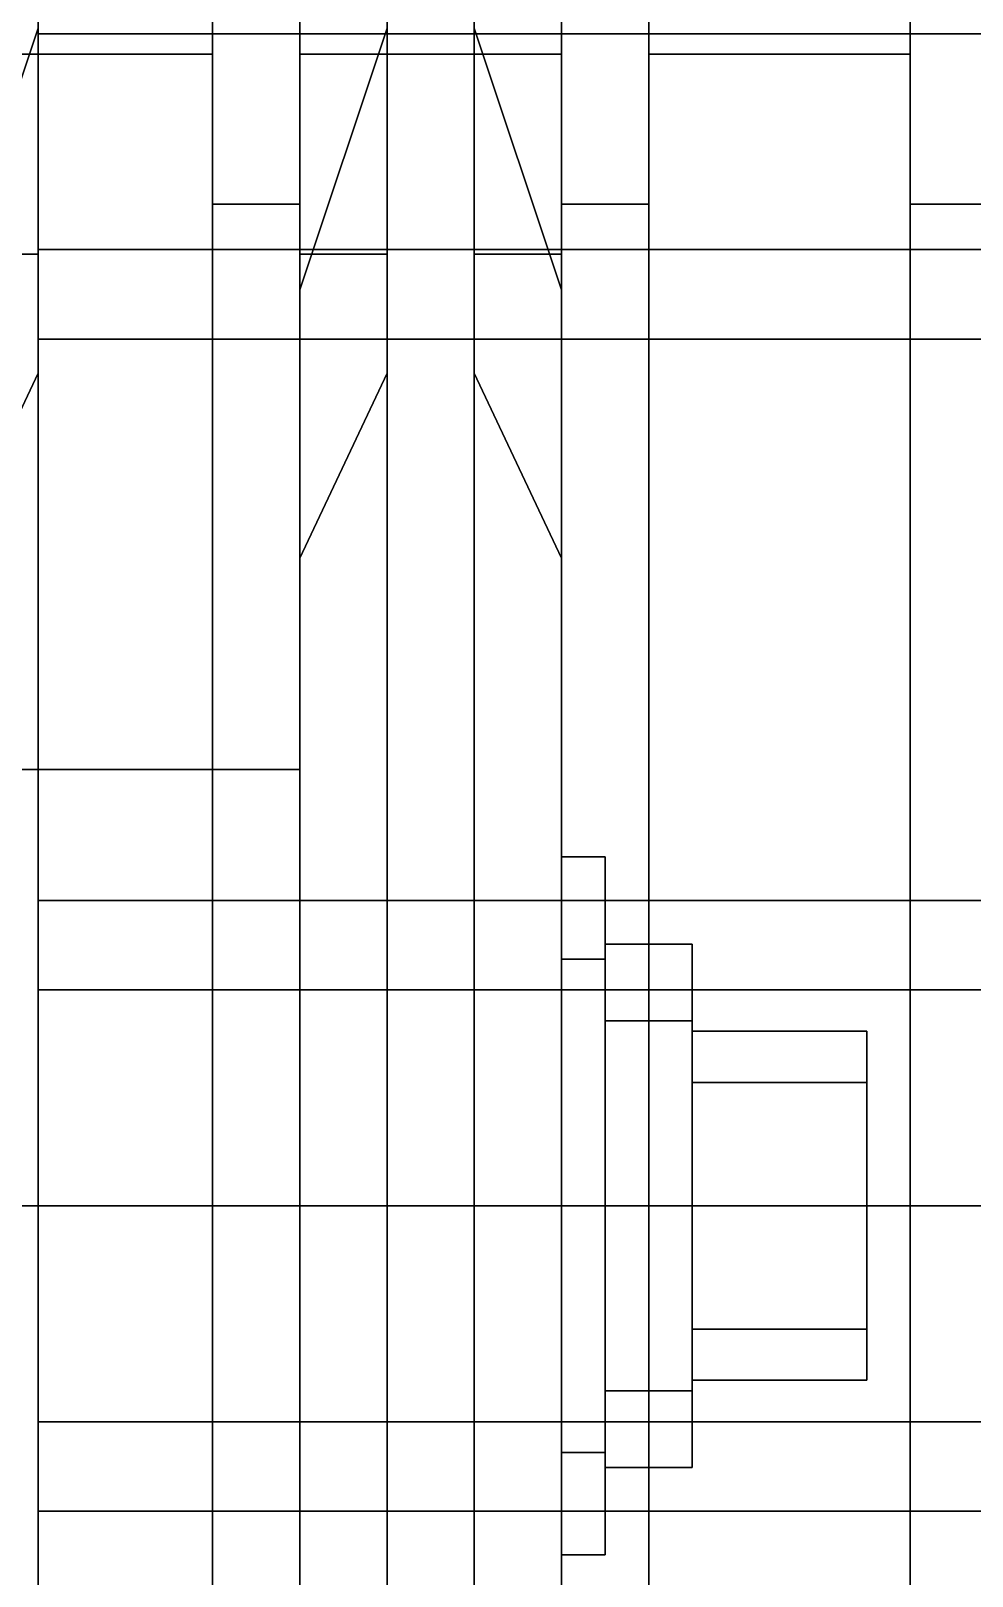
# Model space of a CAD drawing. Header units: millimetres. Extents: x -1.4 to 1.4, y -4.7 to 34.3.
# Drawn here: x 0.9483 to 1.1642, y -0.0849 to 0.2694 of the extents above; entities that cross this region are included whole.
import ezdxf

# ---------------------------------------------------------------- set-up
doc = ezdxf.new("R2010")
doc.units = ezdxf.units.MM
doc.layers.add('limber_wheels', color=4, linetype='Continuous')
doc.layers.add('wheels', color=2, linetype='Continuous')

msp = doc.modelspace()

# ---------------------------------------------------------------- linework, layer by layer
for points in [[(1.01, 0.1, 0.73), (1.01, 0.1, 0.61), (0.43, 0.1, 0.61), (0.43, 0.1, 0.73)], [(1.01, 0.1, 0.61), (1.01, -0.1, 0.61), (0.43, -0.1, 0.61), (0.43, 0.1, 0.61)], [(0.43, 0.1, 0.73), (0.43, -0.1, 0.73), (1.01, -0.1, 0.73), (1.01, 0.1, 0.73)]]:
    msp.add_3dface(points)
at = {"layer": 'limber_wheels'}
for points in [[(0.99, 0.26405, 1.30748), (0.99, 0.4879, 1.1579), (0.93, 0.4879, 1.1579), (0.93, 0.26405, 1.30748)], [(0.99, 0.4879, 0.1821), (0.99, 0.26405, 0.03252), (0.93, 0.26405, 0.03252), (0.93, 0.4879, 0.1821)], [(0.99, 0.4879, 1.1579), (0.99, 0.26405, 1.30748), (0.99, 0.22961, 1.22433), (0.99, 0.42426, 1.09426)], [(0.99, 0.26405, 0.03252), (0.99, 0.4879, 0.1821), (0.99, 0.42426, 0.24574), (0.99, 0.22961, 0.11567)], [(1.01, 0.26405, 1.30748), (1.01, 0.4879, 1.1579), (1.01, 0.42426, 1.09426), (1.01, 0.22961, 1.22433)], [(1.07, 0.26405, 1.30748), (1.07, 0.4879, 1.1579), (1.01, 0.4879, 1.1579), (1.01, 0.26405, 1.30748)], [(1.01, 0.4879, 0.1821), (1.01, 0.26405, 0.03252), (1.01, 0.22961, 0.11567), (1.01, 0.42426, 0.24574)], [(1.07, 0.4879, 0.1821), (1.07, 0.26405, 0.03252), (1.01, 0.26405, 0.03252), (1.01, 0.4879, 0.1821)], [(1.07, 0.4879, 1.1579), (1.07, 0.26405, 1.30748), (1.07, 0.21813, 1.19661), (1.07, 0.40305, 1.07305)], [(1.07, 0.26405, 0.03252), (1.07, 0.4879, 0.1821), (1.07, 0.40305, 0.26695), (1.07, 0.21813, 0.14339)], [(0.95, 0.2687, 0.8687), (0.95, 0.2687, 0.8687), (0.95, 0.3182, 0.8892), (0.95, 0.42498, 0.84603)], [(0.95, 0.42498, 0.49397), (0.95, 0.42498, 0.49397), (0.95, 0.19092, 0.47908), (0.95, 0.27, 0.67)], [(0.95, 0.42498, 0.49397), (0.95, 0.42498, 0.49397), (0.95, 0.3182, 0.4508), (0.95, 0.2687, 0.4713)], [(0.95, 0.42498, 0.49397), (0.95, 0.42498, 0.49397), (0.95, 0.2687, 0.4713), (0.95, 0.19092, 0.47908)], [(0.95, 0.19092, 0.86092), (0.95, 0.19092, 0.86092), (0.95, 0.2687, 0.8687), (0.95, 0.42498, 0.84603)], [(0.95, 0.42498, 0.84603), (0.95, 0.42498, 0.84603), (0.95, 0.27, 0.67), (0.95, 0.19092, 0.86092)], [(1.01, 0.22961, 1.22433), (1.01, 0.42426, 1.09426), (0.99, 0.42426, 1.09426), (0.99, 0.22961, 1.22433)], [(1.01, 0.42426, 0.24574), (1.01, 0.22961, 0.11567), (0.99, 0.22961, 0.11567), (0.99, 0.42426, 0.24574)], [(1.05, 0.42498, 0.84603), (1.05, 0.42498, 0.84603), (1.05, 0.19092, 0.86092), (1.05, 0.27, 0.67)], [(1.05, 0.42498, 0.84603), (1.05, 0.42498, 0.84603), (1.05, 0.2687, 0.8687), (1.05, 0.19092, 0.86092)], [(1.05, 0.2687, 0.4713), (1.05, 0.2687, 0.4713), (1.05, 0.3182, 0.4508), (1.05, 0.42498, 0.49397)], [(1.05, 0.19092, 0.47908), (1.05, 0.19092, 0.47908), (1.05, 0.2687, 0.4713), (1.05, 0.42498, 0.49397)], [(1.05, 0.42498, 0.49397), (1.05, 0.42498, 0.49397), (1.05, 0.27, 0.67), (1.05, 0.19092, 0.47908)], [(1.05, 0.42498, 0.84603), (1.05, 0.42498, 0.84603), (1.05, 0.3182, 0.8892), (1.05, 0.2687, 0.8687)], [(0.93, 0.21813, 1.19661), (0.93, 0.40305, 1.07305), (0.95, 0.40305, 1.07305), (0.95, 0.21813, 1.19661)], [(0.93, 0.40305, 0.26695), (0.93, 0.21813, 0.14339), (0.95, 0.21813, 0.14339), (0.95, 0.40305, 0.26695)], [(0.95, 0.21813, 1.19661), (0.95, 0.40305, 1.07305), (0.95, 0.32527, 0.99527), (0.95, 0.17603, 1.09498)], [(0.95, 0.40305, 0.26695), (0.95, 0.21813, 0.14339), (0.95, 0.17603, 0.24502), (0.95, 0.32527, 0.34473)], [(1.05, 0.40305, 1.07305), (1.05, 0.21813, 1.19661), (1.05, 0.17603, 1.09498), (1.05, 0.32527, 0.99527)], [(1.07, 0.40305, 1.07305), (1.07, 0.21813, 1.19661), (1.05, 0.21813, 1.19661), (1.05, 0.40305, 1.07305)], [(1.05, 0.21813, 0.14339), (1.05, 0.40305, 0.26695), (1.05, 0.32527, 0.34473), (1.05, 0.17603, 0.24502)], [(1.07, 0.21813, 0.14339), (1.07, 0.40305, 0.26695), (1.05, 0.40305, 0.26695), (1.05, 0.21813, 0.14339)], [(0.95, 0.32527, 0.34473), (0.95, 0.17603, 0.24502), (0.95, 0.2687, 0.3313), (0.95, 0.3182, 0.3518)], [(0.95, 0.17603, 1.09498), (0.95, 0.32527, 0.99527), (0.95, 0.3182, 0.9882), (0.95, 0.2687, 1.0087)], [(1.05, 0.32527, 0.99527), (1.05, 0.17603, 1.09498), (1.05, 0.2687, 1.0087), (1.05, 0.3182, 0.9882)], [(1.05, 0.17603, 0.24502), (1.05, 0.32527, 0.34473), (1.05, 0.3182, 0.3518), (1.05, 0.2687, 0.3313)], [(1.05, 0.2687, 0.3313), (1.05, 0.3182, 0.3518), (0.95, 0.3182, 0.3518), (0.95, 0.2687, 0.3313)], [(1.05, 0.3182, 0.4508), (1.05, 0.2687, 0.4713), (0.95, 0.2687, 0.4713), (0.95, 0.3182, 0.4508)], [(1.05, 0.2687, 0.8687), (1.05, 0.3182, 0.8892), (0.95, 0.3182, 0.8892), (0.95, 0.2687, 0.8687)], [(1.05, 0.3182, 0.9882), (1.05, 0.2687, 1.0087), (0.95, 0.2687, 1.0087), (0.95, 0.3182, 0.9882)], [(0.95, 0.27, 0.67), (0.95, 0.19092, 0.47908), (0.93, 0.14849, 0.52151), (0.93, 0.21, 0.67)], [(0.95, 0.19092, 0.86092), (0.95, 0.27, 0.67), (0.93, 0.21, 0.67), (0.93, 0.14849, 0.81849)], [(1.05, 0.27, 0.67), (1.05, 0.19092, 0.86092), (1.07, 0.14849, 0.81849), (1.07, 0.21, 0.67)], [(1.05, 0.19092, 0.47908), (1.05, 0.27, 0.67), (1.07, 0.21, 0.67), (1.07, 0.14849, 0.52151)], [(0.95, 0.2192, 0.8892), (0.95, 0.2192, 0.8892), (0.95, 0.2687, 0.8687), (0.95, 0.19092, 0.86092)], [(0.95, 0.2192, 0.3518), (0.95, 0.2192, 0.3518), (0.95, 0.2687, 0.3313), (0.95, 0.17603, 0.24502)], [(0.95, 0.2687, 0.4713), (0.95, 0.2687, 0.4713), (0.95, 0.2192, 0.4508), (0.95, 0.19092, 0.47908)], [(0.95, 0.17603, 1.09498), (0.95, 0.17603, 1.09498), (0.95, 0.2687, 1.0087), (0.95, 0.2192, 0.9882)], [(1.05, 0.2192, 0.3518), (1.05, 0.2687, 0.3313), (0.95, 0.2687, 0.3313), (0.95, 0.2192, 0.3518)], [(1.05, 0.2687, 0.4713), (1.05, 0.2192, 0.4508), (0.95, 0.2192, 0.4508), (0.95, 0.2687, 0.4713)], [(1.05, 0.2192, 0.8892), (1.05, 0.2687, 0.8687), (0.95, 0.2687, 0.8687), (0.95, 0.2192, 0.8892)], [(1.05, 0.2687, 1.0087), (1.05, 0.2192, 0.9882), (0.95, 0.2192, 0.9882), (0.95, 0.2687, 1.0087)], [(1.05, 0.2192, 0.9882), (1.05, 0.2192, 0.9882), (1.05, 0.2687, 1.0087), (1.05, 0.17603, 1.09498)], [(1.05, 0.17603, 0.24502), (1.05, 0.17603, 0.24502), (1.05, 0.2687, 0.3313), (1.05, 0.2192, 0.3518)], [(1.05, 0.2192, 0.4508), (1.05, 0.2192, 0.4508), (1.05, 0.2687, 0.4713), (1.05, 0.19092, 0.47908)], [(1.05, 0.2687, 0.8687), (1.05, 0.2687, 0.8687), (1.05, 0.2192, 0.8892), (1.05, 0.19092, 0.86092)], [(0.99, 0.26405, 0.03252), (0.99, 0, -0.02), (0.93, 0, -0.02), (0.93, 0.26405, 0.03252)], [(0.99, 0, 1.36), (0.99, 0.26405, 1.30748), (0.93, 0.26405, 1.30748), (0.93, 0, 1.36)], [(0.99, 0, -0.02), (0.99, 0.26405, 0.03252), (0.99, 0.22961, 0.11567), (0.99, 0, 0.07)], [(0.99, 0.26405, 1.30748), (0.99, 0, 1.36), (0.99, 0, 1.27), (0.99, 0.22961, 1.22433)], [(1.01, 0.26405, 0.03252), (1.01, 0, -0.02), (1.01, 0, 0.07), (1.01, 0.22961, 0.11567)], [(1.07, 0.26405, 0.03252), (1.07, 0, -0.02), (1.01, 0, -0.02), (1.01, 0.26405, 0.03252)], [(1.01, 0, 1.36), (1.01, 0.26405, 1.30748), (1.01, 0.22961, 1.22433), (1.01, 0, 1.27)], [(1.07, 0, 1.36), (1.07, 0.26405, 1.30748), (1.01, 0.26405, 1.30748), (1.01, 0, 1.36)], [(1.07, 0, -0.02), (1.07, 0.26405, 0.03252), (1.07, 0.21813, 0.14339), (1.07, 0, 0.1)], [(1.07, 0.26405, 1.30748), (1.07, 0, 1.36), (1.07, 0, 1.24), (1.07, 0.21813, 1.19661)], [(1.01, 0.22961, 0.11567), (1.01, 0, 0.07), (0.99, 0, 0.07), (0.99, 0.22961, 0.11567)], [(1.01, 0, 1.27), (1.01, 0.22961, 1.22433), (0.99, 0.22961, 1.22433), (0.99, 0, 1.27)], [(0.93, 0.21813, 0.14339), (0.93, 0, 0.1), (0.95, 0, 0.1), (0.95, 0.21813, 0.14339)], [(0.93, 0, 1.24), (0.93, 0.21813, 1.19661), (0.95, 0.21813, 1.19661), (0.95, 0, 1.24)], [(0.95, 0.1987, 0.9387), (0.95, 0.1987, 0.9387), (0.95, 0.2192, 0.8892), (0.95, 0.19092, 0.86092)], [(0.95, 0.2192, 0.4508), (0.95, 0.2192, 0.4508), (0.95, 0.1987, 0.4013), (0.95, 0.19092, 0.47908)], [(0.95, 0.1987, 0.4013), (0.95, 0.1987, 0.4013), (0.95, 0.2192, 0.3518), (0.95, 0.17603, 0.24502)], [(0.95, 0.17603, 1.09498), (0.95, 0.17603, 1.09498), (0.95, 0.2192, 0.9882), (0.95, 0.1987, 0.9387)], [(1.05, 0.2192, 0.4508), (1.05, 0.1987, 0.4013), (0.95, 0.1987, 0.4013), (0.95, 0.2192, 0.4508)], [(1.05, 0.1987, 0.4013), (1.05, 0.2192, 0.3518), (0.95, 0.2192, 0.3518), (0.95, 0.1987, 0.4013)], [(1.05, 0.1987, 0.9387), (1.05, 0.2192, 0.8892), (0.95, 0.2192, 0.8892), (0.95, 0.1987, 0.9387)], [(1.05, 0.2192, 0.9882), (1.05, 0.1987, 0.9387), (0.95, 0.1987, 0.9387), (0.95, 0.2192, 0.9882)], [(0.95, 0, 1.24), (0.95, 0.21813, 1.19661), (0.95, 0.17603, 1.09498), (0.95, 0, 1.13)], [(0.95, 0.21813, 0.14339), (0.95, 0, 0.1), (0.95, 0, 0.21), (0.95, 0.17603, 0.24502)], [(1.05, 0.1987, 0.9387), (1.05, 0.1987, 0.9387), (1.05, 0.2192, 0.9882), (1.05, 0.17603, 1.09498)], [(1.05, 0.17603, 0.24502), (1.05, 0.17603, 0.24502), (1.05, 0.2192, 0.3518), (1.05, 0.1987, 0.4013)], [(1.05, 0.1987, 0.4013), (1.05, 0.1987, 0.4013), (1.05, 0.2192, 0.4508), (1.05, 0.19092, 0.47908)], [(1.05, 0.2192, 0.8892), (1.05, 0.2192, 0.8892), (1.05, 0.1987, 0.9387), (1.05, 0.19092, 0.86092)], [(1.05, 0.21813, 1.19661), (1.05, 0, 1.24), (1.05, 0, 1.13), (1.05, 0.17603, 1.09498)], [(1.05, 0, 0.1), (1.05, 0.21813, 0.14339), (1.05, 0.17603, 0.24502), (1.05, 0, 0.21)], [(1.07, 0, 0.1), (1.07, 0.21813, 0.14339), (1.05, 0.21813, 0.14339), (1.05, 0, 0.1)], [(1.07, 0.21813, 1.19661), (1.07, 0, 1.24), (1.05, 0, 1.24), (1.05, 0.21813, 1.19661)], [(1.07, 0.05657, 0.72657), (1.07, 0.08, 0.67), (1.07, 0.21, 0.67), (1.07, 0.14849, 0.81849)], [(1.07, 0.08, 0.67), (1.07, 0.05657, 0.61343), (1.07, 0.14849, 0.52151), (1.07, 0.21, 0.67)], [(0.95, 0.17603, 1.09498), (0.95, 0.17603, 1.09498), (0.95, 0.1987, 0.9387), (0.95, 0.19092, 0.86092)], [(0.95, 0.19092, 0.47908), (0.95, 0.19092, 0.47908), (0.95, 0.1987, 0.4013), (0.95, 0.17603, 0.24502)], [(1.05, 0.17603, 0.24502), (1.05, 0.17603, 0.24502), (1.05, 0.1987, 0.4013), (1.05, 0.19092, 0.47908)], [(1.05, 0.19092, 0.86092), (1.05, 0.19092, 0.86092), (1.05, 0.1987, 0.9387), (1.05, 0.17603, 1.09498)], [(0.95, 0, 0.94), (0.95, 0.19092, 0.86092), (0.93, 0.14849, 0.81849), (0.93, 0, 0.88)], [(0.95, 0.19092, 0.47908), (0.95, 0, 0.4), (0.93, 0, 0.46), (0.93, 0.14849, 0.52151)], [(0.95, 0.17603, 1.09498), (0.95, 0.17603, 1.09498), (0.95, 0.19092, 0.86092), (0.95, 0, 0.94)], [(0.95, 0.17603, 0.24502), (0.95, 0.17603, 0.24502), (0.95, 0, 0.4), (0.95, 0.19092, 0.47908)], [(1.05, 0.17603, 0.24502), (1.05, 0.17603, 0.24502), (1.05, 0.19092, 0.47908), (1.05, 0, 0.4)], [(1.05, 0, 0.4), (1.05, 0.19092, 0.47908), (1.07, 0.14849, 0.52151), (1.07, 0, 0.46)], [(1.05, 0.17603, 1.09498), (1.05, 0.17603, 1.09498), (1.05, 0, 0.94), (1.05, 0.19092, 0.86092)], [(1.05, 0.19092, 0.86092), (1.05, 0, 0.94), (1.07, 0, 0.88), (1.07, 0.14849, 0.81849)], [(0.95, 0.17603, 0.24502), (0.95, 0, 0.21), (0.95, 0, 0.22), (0.95, 0.0495, 0.2405)], [(0.95, 0.17603, 0.24502), (0.95, 0.17603, 0.24502), (0.95, 0.0495, 0.2405), (0.95, 0.07, 0.29)], [(0.95, 0.17603, 0.24502), (0.95, 0.17603, 0.24502), (0.95, 0.07, 0.29), (0.95, 0.0495, 0.3395)], [(0.95, 0.17603, 0.24502), (0.95, 0.17603, 0.24502), (0.95, 0.0495, 0.3395), (0.95, 0, 0.4)], [(0.95, 0, 0.94), (0.95, 0, 0.94), (0.95, 0.0495, 1.0005), (0.95, 0.17603, 1.09498)], [(0.95, 0.0495, 1.0005), (0.95, 0.0495, 1.0005), (0.95, 0.07, 1.05), (0.95, 0.17603, 1.09498)], [(0.95, 0.07, 1.05), (0.95, 0.07, 1.05), (0.95, 0.0495, 1.0995), (0.95, 0.17603, 1.09498)], [(0.95, 0, 1.13), (0.95, 0.17603, 1.09498), (0.95, 0.0495, 1.0995), (0.95, 0, 1.12)], [(1.05, 0, 0.21), (1.05, 0.17603, 0.24502), (1.05, 0.0495, 0.2405), (1.05, 0, 0.22)], [(1.05, 0.17603, 1.09498), (1.05, 0.17603, 1.09498), (1.05, 0.0495, 1.0005), (1.05, 0, 0.94)], [(1.05, 0.17603, 1.09498), (1.05, 0.17603, 1.09498), (1.05, 0.07, 1.05), (1.05, 0.0495, 1.0005)], [(1.05, 0.17603, 1.09498), (1.05, 0.17603, 1.09498), (1.05, 0.0495, 1.0995), (1.05, 0.07, 1.05)], [(1.05, 0.17603, 1.09498), (1.05, 0, 1.13), (1.05, 0, 1.12), (1.05, 0.0495, 1.0995)], [(1.05, 0.07, 0.29), (1.05, 0.07, 0.29), (1.05, 0.0495, 0.2405), (1.05, 0.17603, 0.24502)], [(1.05, 0.0495, 0.3395), (1.05, 0.0495, 0.3395), (1.05, 0.07, 0.29), (1.05, 0.17603, 0.24502)], [(1.05, 0, 0.4), (1.05, 0, 0.4), (1.05, 0.0495, 0.3395), (1.05, 0.17603, 0.24502)], [(1.07, 0, 0.75), (1.07, 0.05657, 0.72657), (1.07, 0.14849, 0.81849), (1.07, 0, 0.88)], [(1.07, 0.05657, 0.61343), (1.07, 0, 0.59), (1.07, 0, 0.46), (1.07, 0.14849, 0.52151)], [(1.08, 0.08, 0.67), (1.08, 0.05657, 0.61343), (1.07, 0.05657, 0.61343), (1.07, 0.08, 0.67)], [(1.08, 0.05657, 0.72657), (1.08, 0.08, 0.67), (1.07, 0.08, 0.67), (1.07, 0.05657, 0.72657)], [(1.08, 0.06, 0.67), (1.08, 0.04243, 0.62757), (1.08, 0.05657, 0.61343), (1.08, 0.08, 0.67)], [(1.08, 0.04243, 0.71243), (1.08, 0.06, 0.67), (1.08, 0.08, 0.67), (1.08, 0.05657, 0.72657)], [(1.05, 0.0495, 1.0005), (1.05, 0.07, 1.05), (0.95, 0.07, 1.05), (0.95, 0.0495, 1.0005)], [(1.05, 0.07, 1.05), (1.05, 0.0495, 1.0995), (0.95, 0.0495, 1.0995), (0.95, 0.07, 1.05)], [(1.05, 0.0495, 0.2405), (1.05, 0.07, 0.29), (0.95, 0.07, 0.29), (0.95, 0.0495, 0.2405)], [(1.05, 0.07, 0.29), (1.05, 0.0495, 0.3395), (0.95, 0.0495, 0.3395), (0.95, 0.07, 0.29)], [(1.1, 0.06, 0.67), (1.1, 0.04243, 0.62757), (1.08, 0.04243, 0.62757), (1.08, 0.06, 0.67)], [(1.1, 0.04243, 0.71243), (1.1, 0.06, 0.67), (1.08, 0.06, 0.67), (1.08, 0.04243, 0.71243)], [(1.1, 0.04, 0.67), (1.1, 0.02828, 0.64172), (1.1, 0.04243, 0.62757), (1.1, 0.06, 0.67)], [(1.1, 0.02828, 0.69828), (1.1, 0.04, 0.67), (1.1, 0.06, 0.67), (1.1, 0.04243, 0.71243)], [(1.08, 0.05657, 0.61343), (1.08, 0, 0.59), (1.07, 0, 0.59), (1.07, 0.05657, 0.61343)], [(1.08, 0, 0.75), (1.08, 0.05657, 0.72657), (1.07, 0.05657, 0.72657), (1.07, 0, 0.75)], [(1.08, 0.04243, 0.62757), (1.08, 0, 0.61), (1.08, 0, 0.59), (1.08, 0.05657, 0.61343)], [(1.08, 0, 0.73), (1.08, 0.04243, 0.71243), (1.08, 0.05657, 0.72657), (1.08, 0, 0.75)], [(1.05, 0, 0.22), (1.05, 0.0495, 0.2405), (0.95, 0.0495, 0.2405), (0.95, 0, 0.22)], [(0.95, 0.0495, 0.3395), (0.95, 0.0495, 0.3395), (0.95, 0, 0.36), (0.95, 0, 0.4)], [(0.95, 0, 0.98), (0.95, 0, 0.98), (0.95, 0.0495, 1.0005), (0.95, 0, 0.94)], [(1.05, 0, 0.98), (1.05, 0.0495, 1.0005), (0.95, 0.0495, 1.0005), (0.95, 0, 0.98)], [(1.05, 0.0495, 1.0995), (1.05, 0, 1.12), (0.95, 0, 1.12), (0.95, 0.0495, 1.0995)], [(1.05, 0.0495, 0.3395), (1.05, 0, 0.36), (0.95, 0, 0.36), (0.95, 0.0495, 0.3395)], [(1.05, 0.0495, 1.0005), (1.05, 0.0495, 1.0005), (1.05, 0, 0.98), (1.05, 0, 0.94)], [(1.05, 0, 0.36), (1.05, 0, 0.36), (1.05, 0.0495, 0.3395), (1.05, 0, 0.4)], [(1.1, 0.04243, 0.62757), (1.1, 0, 0.61), (1.08, 0, 0.61), (1.08, 0.04243, 0.62757)], [(1.1, 0, 0.73), (1.1, 0.04243, 0.71243), (1.08, 0.04243, 0.71243), (1.08, 0, 0.73)], [(1.1, 0.02828, 0.64172), (1.1, 0, 0.63), (1.1, 0, 0.61), (1.1, 0.04243, 0.62757)], [(1.1, 0, 0.71), (1.1, 0.02828, 0.69828), (1.1, 0.04243, 0.71243), (1.1, 0, 0.73)], [(1.14, 0.04, 0.67), (1.14, 0.02828, 0.64172), (1.1, 0.02828, 0.64172), (1.1, 0.04, 0.67)], [(1.14, 0.02828, 0.69828), (1.14, 0.04, 0.67), (1.1, 0.04, 0.67), (1.1, 0.02828, 0.69828)], [(1.14, 0, 0.63), (1.14, 0.02828, 0.64172), (1.14, 0.04, 0.67), (1.14, 0.02828, 0.69828)], [(1.14, 0.02828, 0.64172), (1.14, 0, 0.63), (1.1, 0, 0.63), (1.1, 0.02828, 0.64172)], [(1.14, 0, 0.71), (1.14, 0.02828, 0.69828), (1.1, 0.02828, 0.69828), (1.1, 0, 0.71)], [(1.14, -0.04, 0.67), (1.14, -0.02828, 0.64172), (1.14, 0, 0.63), (1.14, 0.02828, 0.69828)], [(1.14, -0.02828, 0.69828), (1.14, -0.04, 0.67), (1.14, 0.02828, 0.69828), (1.14, 0, 0.71)], [(0.99, 0, -0.02), (0.99, -0.26405, 0.03252), (0.93, -0.26405, 0.03252), (0.93, 0, -0.02)], [(0.93, 0, 0.1), (0.93, -0.21813, 0.14339), (0.95, -0.21813, 0.14339), (0.95, 0, 0.1)], [(0.95, -0.19092, 0.86092), (0.95, 0, 0.94), (0.93, 0, 0.88), (0.93, -0.14849, 0.81849)], [(0.95, 0, 0.4), (0.95, -0.19092, 0.47908), (0.93, -0.14849, 0.52151), (0.93, 0, 0.46)], [(0.93, -0.21813, 1.19661), (0.93, 0, 1.24), (0.95, 0, 1.24), (0.95, -0.21813, 1.19661)], [(0.99, -0.26405, 1.30748), (0.99, 0, 1.36), (0.93, 0, 1.36), (0.93, -0.26405, 1.30748)], [(0.95, -0.21813, 1.19661), (0.95, 0, 1.24), (0.95, 0, 1.13), (0.95, -0.17603, 1.09498)], [(0.95, 0, 0.21), (0.95, -0.17603, 0.24502), (0.95, -0.0495, 0.2405), (0.95, 0, 0.22)], [(0.95, 0, 0.1), (0.95, -0.21813, 0.14339), (0.95, -0.17603, 0.24502), (0.95, 0, 0.21)], [(1.05, -0.0495, 0.2405), (1.05, 0, 0.22), (0.95, 0, 0.22), (0.95, -0.0495, 0.2405)], [(0.95, -0.17603, 1.09498), (0.95, -0.17603, 1.09498), (0.95, 0, 0.94), (0.95, -0.19092, 0.86092)], [(0.95, 0, 0.36), (0.95, 0, 0.36), (0.95, -0.0495, 0.3395), (0.95, 0, 0.4)], [(0.95, 0, 0.4), (0.95, 0, 0.4), (0.95, -0.0495, 0.3395), (0.95, -0.17603, 0.24502)], [(0.95, -0.17603, 0.24502), (0.95, -0.17603, 0.24502), (0.95, -0.19092, 0.47908), (0.95, 0, 0.4)], [(0.95, -0.17603, 1.09498), (0.95, -0.17603, 1.09498), (0.95, -0.0495, 1.0005), (0.95, 0, 0.94)], [(0.95, -0.0495, 1.0005), (0.95, -0.0495, 1.0005), (0.95, 0, 0.98), (0.95, 0, 0.94)], [(0.95, -0.17603, 1.09498), (0.95, 0, 1.13), (0.95, 0, 1.12), (0.95, -0.0495, 1.0995)], [(1.05, -0.0495, 1.0005), (1.05, 0, 0.98), (0.95, 0, 0.98), (0.95, -0.0495, 1.0005)], [(1.05, 0, 1.12), (1.05, -0.0495, 1.0995), (0.95, -0.0495, 1.0995), (0.95, 0, 1.12)], [(1.05, 0, 0.36), (1.05, -0.0495, 0.3395), (0.95, -0.0495, 0.3395), (0.95, 0, 0.36)], [(1.01, 0, 0.07), (1.01, -0.22961, 0.11567), (0.99, -0.22961, 0.11567), (0.99, 0, 0.07)], [(0.99, -0.26405, 0.03252), (0.99, 0, -0.02), (0.99, 0, 0.07), (0.99, -0.22961, 0.11567)], [(1.01, -0.22961, 1.22433), (1.01, 0, 1.27), (0.99, 0, 1.27), (0.99, -0.22961, 1.22433)], [(0.99, 0, 1.36), (0.99, -0.26405, 1.30748), (0.99, -0.22961, 1.22433), (0.99, 0, 1.27)], [(1.01, 0, -0.02), (1.01, -0.26405, 0.03252), (1.01, -0.22961, 0.11567), (1.01, 0, 0.07)], [(1.07, 0, -0.02), (1.07, -0.26405, 0.03252), (1.01, -0.26405, 0.03252), (1.01, 0, -0.02)], [(1.01, -0.26405, 1.30748), (1.01, 0, 1.36), (1.01, 0, 1.27), (1.01, -0.22961, 1.22433)], [(1.07, -0.26405, 1.30748), (1.07, 0, 1.36), (1.01, 0, 1.36), (1.01, -0.26405, 1.30748)], [(1.05, 0, 1.24), (1.05, -0.21813, 1.19661), (1.05, -0.17603, 1.09498), (1.05, 0, 1.13)], [(1.05, -0.17603, 0.24502), (1.05, 0, 0.21), (1.05, 0, 0.22), (1.05, -0.0495, 0.2405)], [(1.05, -0.21813, 0.14339), (1.05, 0, 0.1), (1.05, 0, 0.21), (1.05, -0.17603, 0.24502)], [(1.07, -0.21813, 0.14339), (1.07, 0, 0.1), (1.05, 0, 0.1), (1.05, -0.21813, 0.14339)], [(1.05, 0, 0.94), (1.05, 0, 0.94), (1.05, -0.0495, 1.0005), (1.05, -0.17603, 1.09498)], [(1.05, 0, 0.98), (1.05, 0, 0.98), (1.05, -0.0495, 1.0005), (1.05, 0, 0.94)], [(1.05, 0, 1.13), (1.05, -0.17603, 1.09498), (1.05, -0.0495, 1.0995), (1.05, 0, 1.12)], [(1.05, -0.0495, 0.3395), (1.05, -0.0495, 0.3395), (1.05, 0, 0.36), (1.05, 0, 0.4)], [(1.05, -0.17603, 0.24502), (1.05, -0.17603, 0.24502), (1.05, -0.0495, 0.3395), (1.05, 0, 0.4)], [(1.05, -0.17603, 0.24502), (1.05, -0.17603, 0.24502), (1.05, 0, 0.4), (1.05, -0.19092, 0.47908)], [(1.05, -0.19092, 0.47908), (1.05, 0, 0.4), (1.07, 0, 0.46), (1.07, -0.14849, 0.52151)], [(1.05, -0.17603, 1.09498), (1.05, -0.17603, 1.09498), (1.05, -0.19092, 0.86092), (1.05, 0, 0.94)], [(1.05, 0, 0.94), (1.05, -0.19092, 0.86092), (1.07, -0.14849, 0.81849), (1.07, 0, 0.88)], [(1.07, 0, 1.24), (1.07, -0.21813, 1.19661), (1.05, -0.21813, 1.19661), (1.05, 0, 1.24)], [(1.07, -0.26405, 0.03252), (1.07, 0, -0.02), (1.07, 0, 0.1), (1.07, -0.21813, 0.14339)], [(1.07, -0.05657, 0.72657), (1.07, 0, 0.75), (1.07, 0, 0.88), (1.07, -0.14849, 0.81849)], [(1.08, 0, 0.59), (1.08, -0.05657, 0.61343), (1.07, -0.05657, 0.61343), (1.07, 0, 0.59)], [(1.08, -0.05657, 0.72657), (1.08, 0, 0.75), (1.07, 0, 0.75), (1.07, -0.05657, 0.72657)], [(1.07, 0, 0.59), (1.07, -0.05657, 0.61343), (1.07, -0.14849, 0.52151), (1.07, 0, 0.46)], [(1.07, 0, 1.36), (1.07, -0.26405, 1.30748), (1.07, -0.21813, 1.19661), (1.07, 0, 1.24)], [(1.08, -0.04243, 0.71243), (1.08, 0, 0.73), (1.08, 0, 0.75), (1.08, -0.05657, 0.72657)], [(1.08, 0, 0.61), (1.08, -0.04243, 0.62757), (1.08, -0.05657, 0.61343), (1.08, 0, 0.59)], [(1.1, 0, 0.61), (1.1, -0.04243, 0.62757), (1.08, -0.04243, 0.62757), (1.08, 0, 0.61)], [(1.1, -0.04243, 0.71243), (1.1, 0, 0.73), (1.08, 0, 0.73), (1.08, -0.04243, 0.71243)], [(1.1, -0.02828, 0.69828), (1.1, 0, 0.71), (1.1, 0, 0.73), (1.1, -0.04243, 0.71243)], [(1.1, 0, 0.63), (1.1, -0.02828, 0.64172), (1.1, -0.04243, 0.62757), (1.1, 0, 0.61)], [(1.14, 0, 0.63), (1.14, -0.02828, 0.64172), (1.1, -0.02828, 0.64172), (1.1, 0, 0.63)], [(1.14, -0.02828, 0.69828), (1.14, 0, 0.71), (1.1, 0, 0.71), (1.1, -0.02828, 0.69828)], [(1.1, -0.04, 0.67), (1.1, -0.02828, 0.69828), (1.1, -0.04243, 0.71243), (1.1, -0.06, 0.67)], [(1.1, -0.02828, 0.64172), (1.1, -0.04, 0.67), (1.1, -0.06, 0.67), (1.1, -0.04243, 0.62757)], [(1.14, -0.02828, 0.64172), (1.14, -0.04, 0.67), (1.1, -0.04, 0.67), (1.1, -0.02828, 0.64172)], [(1.14, -0.04, 0.67), (1.14, -0.02828, 0.69828), (1.1, -0.02828, 0.69828), (1.1, -0.04, 0.67)], [(1.08, -0.06, 0.67), (1.08, -0.04243, 0.71243), (1.08, -0.05657, 0.72657), (1.08, -0.08, 0.67)], [(1.08, -0.04243, 0.62757), (1.08, -0.06, 0.67), (1.08, -0.08, 0.67), (1.08, -0.05657, 0.61343)], [(1.1, -0.04243, 0.62757), (1.1, -0.06, 0.67), (1.08, -0.06, 0.67), (1.08, -0.04243, 0.62757)], [(1.1, -0.06, 0.67), (1.1, -0.04243, 0.71243), (1.08, -0.04243, 0.71243), (1.08, -0.06, 0.67)], [(0.95, -0.07, 0.29), (0.95, -0.07, 0.29), (0.95, -0.0495, 0.2405), (0.95, -0.17603, 0.24502)], [(0.95, -0.0495, 0.3395), (0.95, -0.0495, 0.3395), (0.95, -0.07, 0.29), (0.95, -0.17603, 0.24502)], [(0.95, -0.17603, 1.09498), (0.95, -0.17603, 1.09498), (0.95, -0.07, 1.05), (0.95, -0.0495, 1.0005)], [(0.95, -0.17603, 1.09498), (0.95, -0.17603, 1.09498), (0.95, -0.0495, 1.0995), (0.95, -0.07, 1.05)], [(1.05, -0.07, 1.05), (1.05, -0.0495, 1.0005), (0.95, -0.0495, 1.0005), (0.95, -0.07, 1.05)], [(1.05, -0.0495, 1.0995), (1.05, -0.07, 1.05), (0.95, -0.07, 1.05), (0.95, -0.0495, 1.0995)], [(1.05, -0.07, 0.29), (1.05, -0.0495, 0.2405), (0.95, -0.0495, 0.2405), (0.95, -0.07, 0.29)], [(1.05, -0.0495, 0.3395), (1.05, -0.07, 0.29), (0.95, -0.07, 0.29), (0.95, -0.0495, 0.3395)], [(1.05, -0.0495, 1.0005), (1.05, -0.0495, 1.0005), (1.05, -0.07, 1.05), (1.05, -0.17603, 1.09498)], [(1.05, -0.07, 1.05), (1.05, -0.07, 1.05), (1.05, -0.0495, 1.0995), (1.05, -0.17603, 1.09498)], [(1.05, -0.17603, 0.24502), (1.05, -0.17603, 0.24502), (1.05, -0.0495, 0.2405), (1.05, -0.07, 0.29)], [(1.05, -0.17603, 0.24502), (1.05, -0.17603, 0.24502), (1.05, -0.07, 0.29), (1.05, -0.0495, 0.3395)], [(1.07, -0.08, 0.67), (1.07, -0.05657, 0.72657), (1.07, -0.14849, 0.81849), (1.07, -0.21, 0.67)], [(1.08, -0.05657, 0.61343), (1.08, -0.08, 0.67), (1.07, -0.08, 0.67), (1.07, -0.05657, 0.61343)], [(1.08, -0.08, 0.67), (1.08, -0.05657, 0.72657), (1.07, -0.05657, 0.72657), (1.07, -0.08, 0.67)], [(1.07, -0.05657, 0.61343), (1.07, -0.08, 0.67), (1.07, -0.21, 0.67), (1.07, -0.14849, 0.52151)]]:
    msp.add_3dface(points, dxfattribs=at)
at = {"layer": 'wheels'}
for points in [[(1.07, 0.4879, 0.1821), (1.07, 0.26405, 0.03252), (1.01, 0.26405, 0.03252), (1.01, 0.4879, 0.1821)], [(1.01, 0.4879, 0.1821), (1.01, 0.26405, 0.03252), (1.01, 0.21813, 0.14339), (1.01, 0.40305, 0.26695)], [(1.01, 0.26405, 1.30748), (1.01, 0.4879, 1.1579), (1.01, 0.40305, 1.07305), (1.01, 0.21813, 1.19661)], [(1.07, 0.26405, 1.30748), (1.07, 0.4879, 1.1579), (1.01, 0.4879, 1.1579), (1.01, 0.26405, 1.30748)], [(1.07, 0.26405, 0.03252), (1.07, 0.4879, 0.1821), (1.07, 0.42426, 0.24574), (1.07, 0.22961, 0.11567)], [(1.07, 0.4879, 1.1579), (1.07, 0.26405, 1.30748), (1.07, 0.22961, 1.22433), (1.07, 0.42426, 1.09426)], [(1.15, 0.4879, 0.1821), (1.15, 0.26405, 0.03252), (1.09, 0.26405, 0.03252), (1.09, 0.4879, 0.1821)], [(1.09, 0.4879, 0.1821), (1.09, 0.26405, 0.03252), (1.09, 0.22961, 0.11567), (1.09, 0.42426, 0.24574)], [(1.15, 0.26405, 1.30748), (1.15, 0.4879, 1.1579), (1.09, 0.4879, 1.1579), (1.09, 0.26405, 1.30748)], [(1.09, 0.26405, 1.30748), (1.09, 0.4879, 1.1579), (1.09, 0.42426, 1.09426), (1.09, 0.22961, 1.22433)], [(1.15, 0.26405, 0.03252), (1.15, 0.4879, 0.1821), (1.15, 0.42426, 0.24574), (1.15, 0.22961, 0.11567)], [(1.15, 0.4879, 1.1579), (1.15, 0.26405, 1.30748), (1.15, 0.22961, 1.22433), (1.15, 0.42426, 1.09426)], [(1.03, 0.42498, 0.84603), (1.03, 0.42498, 0.84603), (1.03, 0.27, 0.67), (1.03, 0.19092, 0.86092)], [(1.03, 0.42498, 0.49397), (1.03, 0.42498, 0.49397), (1.03, 0.2687, 0.4713), (1.03, 0.19092, 0.47908)], [(1.03, 0.42498, 0.49397), (1.03, 0.42498, 0.49397), (1.03, 0.3182, 0.4508), (1.03, 0.2687, 0.4713)], [(1.03, 0.42498, 0.49397), (1.03, 0.42498, 0.49397), (1.03, 0.19092, 0.47908), (1.03, 0.27, 0.67)], [(1.03, 0.19092, 0.86092), (1.03, 0.19092, 0.86092), (1.03, 0.2687, 0.8687), (1.03, 0.42498, 0.84603)], [(1.03, 0.2687, 0.8687), (1.03, 0.2687, 0.8687), (1.03, 0.3182, 0.8892), (1.03, 0.42498, 0.84603)], [(1.09, 0.42426, 0.24574), (1.09, 0.22961, 0.11567), (1.07, 0.22961, 0.11567), (1.07, 0.42426, 0.24574)], [(1.09, 0.22961, 1.22433), (1.09, 0.42426, 1.09426), (1.07, 0.42426, 1.09426), (1.07, 0.22961, 1.22433)], [(1.17, 0.42426, 0.24574), (1.17, 0.22961, 0.11567), (1.15, 0.22961, 0.11567), (1.15, 0.42426, 0.24574)], [(1.17, 0.22961, 1.22433), (1.17, 0.42426, 1.09426), (1.15, 0.42426, 1.09426), (1.15, 0.22961, 1.22433)], [(1.01, 0.40305, 0.26695), (1.01, 0.21813, 0.14339), (1.03, 0.21813, 0.14339), (1.03, 0.40305, 0.26695)], [(1.01, 0.21813, 1.19661), (1.01, 0.40305, 1.07305), (1.03, 0.40305, 1.07305), (1.03, 0.21813, 1.19661)], [(1.03, 0.40305, 0.26695), (1.03, 0.21813, 0.14339), (1.03, 0.17603, 0.24502), (1.03, 0.32527, 0.34473)], [(1.03, 0.21813, 1.19661), (1.03, 0.40305, 1.07305), (1.03, 0.32527, 0.99527), (1.03, 0.17603, 1.09498)], [(1.03, 0.32527, 0.34473), (1.03, 0.17603, 0.24502), (1.03, 0.2687, 0.3313), (1.03, 0.3182, 0.3518)], [(1.03, 0.17603, 1.09498), (1.03, 0.32527, 0.99527), (1.03, 0.3182, 0.9882), (1.03, 0.2687, 1.0087)], [(1.29, 0.3182, 0.4508), (1.29, 0.2687, 0.4713), (1.03, 0.2687, 0.4713), (1.03, 0.3182, 0.4508)], [(1.29, 0.2687, 0.3313), (1.29, 0.3182, 0.3518), (1.03, 0.3182, 0.3518), (1.03, 0.2687, 0.3313)], [(1.29, 0.3182, 0.9882), (1.29, 0.2687, 1.0087), (1.03, 0.2687, 1.0087), (1.03, 0.3182, 0.9882)], [(1.29, 0.2687, 0.8687), (1.29, 0.3182, 0.8892), (1.03, 0.3182, 0.8892), (1.03, 0.2687, 0.8687)], [(1.03, 0.19092, 0.86092), (1.03, 0.27, 0.67), (1.01, 0.21, 0.67), (1.01, 0.14849, 0.81849)], [(1.03, 0.27, 0.67), (1.03, 0.19092, 0.47908), (1.01, 0.14849, 0.52151), (1.01, 0.21, 0.67)], [(1.29, 0.2687, 0.4713), (1.29, 0.2192, 0.4508), (1.03, 0.2192, 0.4508), (1.03, 0.2687, 0.4713)], [(1.29, 0.2192, 0.3518), (1.29, 0.2687, 0.3313), (1.03, 0.2687, 0.3313), (1.03, 0.2192, 0.3518)], [(1.03, 0.2687, 0.4713), (1.03, 0.2687, 0.4713), (1.03, 0.2192, 0.4508), (1.03, 0.19092, 0.47908)], [(1.03, 0.2192, 0.3518), (1.03, 0.2192, 0.3518), (1.03, 0.2687, 0.3313), (1.03, 0.17603, 0.24502)], [(1.29, 0.2687, 1.0087), (1.29, 0.2192, 0.9882), (1.03, 0.2192, 0.9882), (1.03, 0.2687, 1.0087)], [(1.29, 0.2192, 0.8892), (1.29, 0.2687, 0.8687), (1.03, 0.2687, 0.8687), (1.03, 0.2192, 0.8892)], [(1.03, 0.17603, 1.09498), (1.03, 0.17603, 1.09498), (1.03, 0.2687, 1.0087), (1.03, 0.2192, 0.9882)], [(1.03, 0.2192, 0.8892), (1.03, 0.2192, 0.8892), (1.03, 0.2687, 0.8687), (1.03, 0.19092, 0.86092)], [(1.01, 0.26405, 0.03252), (1.01, 0, -0.02), (1.01, 0, 0.1), (1.01, 0.21813, 0.14339)], [(1.07, 0.26405, 0.03252), (1.07, 0, -0.02), (1.01, 0, -0.02), (1.01, 0.26405, 0.03252)], [(1.07, 0, 1.36), (1.07, 0.26405, 1.30748), (1.01, 0.26405, 1.30748), (1.01, 0, 1.36)], [(1.01, 0, 1.36), (1.01, 0.26405, 1.30748), (1.01, 0.21813, 1.19661), (1.01, 0, 1.24)], [(1.07, 0, -0.02), (1.07, 0.26405, 0.03252), (1.07, 0.22961, 0.11567), (1.07, 0, 0.07)], [(1.07, 0.26405, 1.30748), (1.07, 0, 1.36), (1.07, 0, 1.27), (1.07, 0.22961, 1.22433)], [(1.15, 0.26405, 0.03252), (1.15, 0, -0.02), (1.09, 0, -0.02), (1.09, 0.26405, 0.03252)], [(1.09, 0.26405, 0.03252), (1.09, 0, -0.02), (1.09, 0, 0.07), (1.09, 0.22961, 0.11567)], [(1.15, 0, 1.36), (1.15, 0.26405, 1.30748), (1.09, 0.26405, 1.30748), (1.09, 0, 1.36)], [(1.09, 0, 1.36), (1.09, 0.26405, 1.30748), (1.09, 0.22961, 1.22433), (1.09, 0, 1.27)], [(1.15, 0, -0.02), (1.15, 0.26405, 0.03252), (1.15, 0.22961, 0.11567), (1.15, 0, 0.07)], [(1.15, 0.26405, 1.30748), (1.15, 0, 1.36), (1.15, 0, 1.27), (1.15, 0.22961, 1.22433)], [(1.09, 0.22961, 0.11567), (1.09, 0, 0.07), (1.07, 0, 0.07), (1.07, 0.22961, 0.11567)], [(1.09, 0, 1.27), (1.09, 0.22961, 1.22433), (1.07, 0.22961, 1.22433), (1.07, 0, 1.27)], [(1.17, 0.22961, 0.11567), (1.17, 0, 0.07), (1.15, 0, 0.07), (1.15, 0.22961, 0.11567)], [(1.17, 0, 1.27), (1.17, 0.22961, 1.22433), (1.15, 0.22961, 1.22433), (1.15, 0, 1.27)], [(1.01, 0.21813, 0.14339), (1.01, 0, 0.1), (1.03, 0, 0.1), (1.03, 0.21813, 0.14339)], [(1.01, 0, 1.24), (1.01, 0.21813, 1.19661), (1.03, 0.21813, 1.19661), (1.03, 0, 1.24)], [(1.29, 0.2192, 0.4508), (1.29, 0.1987, 0.4013), (1.03, 0.1987, 0.4013), (1.03, 0.2192, 0.4508)], [(1.29, 0.1987, 0.4013), (1.29, 0.2192, 0.3518), (1.03, 0.2192, 0.3518), (1.03, 0.1987, 0.4013)], [(1.03, 0.1987, 0.4013), (1.03, 0.1987, 0.4013), (1.03, 0.2192, 0.3518), (1.03, 0.17603, 0.24502)], [(1.03, 0.2192, 0.4508), (1.03, 0.2192, 0.4508), (1.03, 0.1987, 0.4013), (1.03, 0.19092, 0.47908)], [(1.29, 0.2192, 0.9882), (1.29, 0.1987, 0.9387), (1.03, 0.1987, 0.9387), (1.03, 0.2192, 0.9882)], [(1.29, 0.1987, 0.9387), (1.29, 0.2192, 0.8892), (1.03, 0.2192, 0.8892), (1.03, 0.1987, 0.9387)], [(1.03, 0.17603, 1.09498), (1.03, 0.17603, 1.09498), (1.03, 0.2192, 0.9882), (1.03, 0.1987, 0.9387)], [(1.03, 0.1987, 0.9387), (1.03, 0.1987, 0.9387), (1.03, 0.2192, 0.8892), (1.03, 0.19092, 0.86092)], [(1.03, 0.21813, 0.14339), (1.03, 0, 0.1), (1.03, 0, 0.21), (1.03, 0.17603, 0.24502)], [(1.03, 0, 1.24), (1.03, 0.21813, 1.19661), (1.03, 0.17603, 1.09498), (1.03, 0, 1.13)], [(1.01, 0, 0.88), (1.01, 0.14849, 0.81849), (1.01, 0.21, 0.67), (1.01, -0.14849, 0.81849)], [(1.01, -0.14849, 0.81849), (1.01, 0.21, 0.67), (1.01, 0.14849, 0.52151), (1.01, -0.21, 0.67)], [(1.03, 0.19092, 0.47908), (1.03, 0.19092, 0.47908), (1.03, 0.1987, 0.4013), (1.03, 0.17603, 0.24502)], [(1.03, 0.17603, 1.09498), (1.03, 0.17603, 1.09498), (1.03, 0.1987, 0.9387), (1.03, 0.19092, 0.86092)], [(1.03, 0, 0.94), (1.03, 0.19092, 0.86092), (1.01, 0.14849, 0.81849), (1.01, 0, 0.88)], [(1.03, 0.19092, 0.47908), (1.03, 0, 0.4), (1.01, 0, 0.46), (1.01, 0.14849, 0.52151)], [(1.03, 0.17603, 0.24502), (1.03, 0.17603, 0.24502), (1.03, 0, 0.4), (1.03, 0.19092, 0.47908)], [(1.03, 0.17603, 1.09498), (1.03, 0.17603, 1.09498), (1.03, 0.19092, 0.86092), (1.03, 0, 0.94)], [(1.03, 0.17603, 0.24502), (1.03, 0.17603, 0.24502), (1.03, 0.0495, 0.3395), (1.03, 0, 0.4)], [(1.03, 0.17603, 0.24502), (1.03, 0.17603, 0.24502), (1.03, 0.07, 0.29), (1.03, 0.0495, 0.3395)], [(1.03, 0.17603, 0.24502), (1.03, 0.17603, 0.24502), (1.03, 0.0495, 0.2405), (1.03, 0.07, 0.29)], [(1.03, 0.17603, 0.24502), (1.03, 0, 0.21), (1.03, 0, 0.22), (1.03, 0.0495, 0.2405)], [(1.03, 0, 1.13), (1.03, 0.17603, 1.09498), (1.03, 0.0495, 1.0995), (1.03, 0, 1.12)], [(1.03, 0.07, 1.05), (1.03, 0.07, 1.05), (1.03, 0.0495, 1.0995), (1.03, 0.17603, 1.09498)], [(1.03, 0.0495, 1.0005), (1.03, 0.0495, 1.0005), (1.03, 0.07, 1.05), (1.03, 0.17603, 1.09498)], [(1.03, 0, 0.94), (1.03, 0, 0.94), (1.03, 0.0495, 1.0005), (1.03, 0.17603, 1.09498)], [(1.01, -0.21, 0.67), (1.01, 0.14849, 0.52151), (1.01, 0, 0.46), (1.01, -0.14849, 0.52151)], [(1.29, 0.07, 0.29), (1.29, 0.0495, 0.3395), (1.03, 0.0495, 0.3395), (1.03, 0.07, 0.29)], [(1.29, 0.0495, 0.2405), (1.29, 0.07, 0.29), (1.03, 0.07, 0.29), (1.03, 0.0495, 0.2405)], [(1.29, 0.07, 1.05), (1.29, 0.0495, 1.0995), (1.03, 0.0495, 1.0995), (1.03, 0.07, 1.05)], [(1.29, 0.0495, 1.0005), (1.29, 0.07, 1.05), (1.03, 0.07, 1.05), (1.03, 0.0495, 1.0005)], [(1.29, 0.0495, 0.3395), (1.29, 0, 0.36), (1.03, 0, 0.36), (1.03, 0.0495, 0.3395)], [(1.29, 0, 0.22), (1.29, 0.0495, 0.2405), (1.03, 0.0495, 0.2405), (1.03, 0, 0.22)], [(1.03, 0.0495, 0.3395), (1.03, 0.0495, 0.3395), (1.03, 0, 0.36), (1.03, 0, 0.4)], [(1.29, 0.0495, 1.0995), (1.29, 0, 1.12), (1.03, 0, 1.12), (1.03, 0.0495, 1.0995)], [(1.29, 0, 0.98), (1.29, 0.0495, 1.0005), (1.03, 0.0495, 1.0005), (1.03, 0, 0.98)], [(1.03, 0, 0.98), (1.03, 0, 0.98), (1.03, 0.0495, 1.0005), (1.03, 0, 0.94)], [(1.01, -0.26405, 1.30748), (1.01, 0, 1.36), (1.01, 0, 1.24), (1.01, -0.21813, 1.19661)], [(1.03, -0.17603, 1.09498), (1.03, 0, 1.13), (1.03, 0, 1.12), (1.03, -0.0495, 1.0995)], [(1.03, -0.21813, 1.19661), (1.03, 0, 1.24), (1.03, 0, 1.13), (1.03, -0.17603, 1.09498)], [(1.07, 0, 1.36), (1.07, -0.26405, 1.30748), (1.07, -0.22961, 1.22433), (1.07, 0, 1.27)], [(1.09, 0, -0.02), (1.09, -0.26405, 0.03252), (1.09, -0.22961, 0.11567), (1.09, 0, 0.07)], [(1.15, 0, 1.36), (1.15, -0.26405, 1.30748), (1.15, -0.22961, 1.22433), (1.15, 0, 1.27)], [(1.03, -0.19092, 0.86092), (1.03, 0, 0.94), (1.01, 0, 0.88), (1.01, -0.14849, 0.81849)], [(1.03, 0, 0.4), (1.03, -0.19092, 0.47908), (1.01, -0.14849, 0.52151), (1.01, 0, 0.46)], [(1.01, 0, 0.1), (1.01, -0.21813, 0.14339), (1.03, -0.21813, 0.14339), (1.03, 0, 0.1)], [(1.01, 0, -0.02), (1.01, -0.26405, 0.03252), (1.01, -0.21813, 0.14339), (1.01, 0, 0.1)], [(1.07, 0, -0.02), (1.07, -0.26405, 0.03252), (1.01, -0.26405, 0.03252), (1.01, 0, -0.02)], [(1.07, -0.26405, 1.30748), (1.07, 0, 1.36), (1.01, 0, 1.36), (1.01, -0.26405, 1.30748)], [(1.01, -0.21813, 1.19661), (1.01, 0, 1.24), (1.03, 0, 1.24), (1.03, -0.21813, 1.19661)], [(1.29, 0, 0.36), (1.29, -0.0495, 0.3395), (1.03, -0.0495, 0.3395), (1.03, 0, 0.36)], [(1.29, -0.0495, 0.2405), (1.29, 0, 0.22), (1.03, 0, 0.22), (1.03, -0.0495, 0.2405)], [(1.03, -0.17603, 0.24502), (1.03, -0.17603, 0.24502), (1.03, -0.19092, 0.47908), (1.03, 0, 0.4)], [(1.03, 0, 0.4), (1.03, 0, 0.4), (1.03, -0.0495, 0.3395), (1.03, -0.17603, 0.24502)], [(1.03, 0, 0.36), (1.03, 0, 0.36), (1.03, -0.0495, 0.3395), (1.03, 0, 0.4)], [(1.03, 0, 0.1), (1.03, -0.21813, 0.14339), (1.03, -0.17603, 0.24502), (1.03, 0, 0.21)], [(1.03, 0, 0.21), (1.03, -0.17603, 0.24502), (1.03, -0.0495, 0.2405), (1.03, 0, 0.22)], [(1.29, 0, 1.12), (1.29, -0.0495, 1.0995), (1.03, -0.0495, 1.0995), (1.03, 0, 1.12)], [(1.29, -0.0495, 1.0005), (1.29, 0, 0.98), (1.03, 0, 0.98), (1.03, -0.0495, 1.0005)], [(1.03, -0.0495, 1.0005), (1.03, -0.0495, 1.0005), (1.03, 0, 0.98), (1.03, 0, 0.94)], [(1.03, -0.17603, 1.09498), (1.03, -0.17603, 1.09498), (1.03, -0.0495, 1.0005), (1.03, 0, 0.94)], [(1.03, -0.17603, 1.09498), (1.03, -0.17603, 1.09498), (1.03, 0, 0.94), (1.03, -0.19092, 0.86092)], [(1.09, 0, 0.07), (1.09, -0.22961, 0.11567), (1.07, -0.22961, 0.11567), (1.07, 0, 0.07)], [(1.07, -0.26405, 0.03252), (1.07, 0, -0.02), (1.07, 0, 0.07), (1.07, -0.22961, 0.11567)], [(1.09, -0.22961, 1.22433), (1.09, 0, 1.27), (1.07, 0, 1.27), (1.07, -0.22961, 1.22433)], [(1.15, 0, -0.02), (1.15, -0.26405, 0.03252), (1.09, -0.26405, 0.03252), (1.09, 0, -0.02)], [(1.15, -0.26405, 1.30748), (1.15, 0, 1.36), (1.09, 0, 1.36), (1.09, -0.26405, 1.30748)], [(1.09, -0.26405, 1.30748), (1.09, 0, 1.36), (1.09, 0, 1.27), (1.09, -0.22961, 1.22433)], [(1.15, -0.26405, 0.03252), (1.15, 0, -0.02), (1.15, 0, 0.07), (1.15, -0.22961, 0.11567)], [(1.17, 0, 0.07), (1.17, -0.22961, 0.11567), (1.15, -0.22961, 0.11567), (1.15, 0, 0.07)], [(1.17, -0.22961, 1.22433), (1.17, 0, 1.27), (1.15, 0, 1.27), (1.15, -0.22961, 1.22433)], [(1.29, -0.0495, 0.3395), (1.29, -0.07, 0.29), (1.03, -0.07, 0.29), (1.03, -0.0495, 0.3395)], [(1.29, -0.07, 0.29), (1.29, -0.0495, 0.2405), (1.03, -0.0495, 0.2405), (1.03, -0.07, 0.29)], [(1.03, -0.0495, 0.3395), (1.03, -0.0495, 0.3395), (1.03, -0.07, 0.29), (1.03, -0.17603, 0.24502)], [(1.03, -0.07, 0.29), (1.03, -0.07, 0.29), (1.03, -0.0495, 0.2405), (1.03, -0.17603, 0.24502)], [(1.29, -0.0495, 1.0995), (1.29, -0.07, 1.05), (1.03, -0.07, 1.05), (1.03, -0.0495, 1.0995)], [(1.29, -0.07, 1.05), (1.29, -0.0495, 1.0005), (1.03, -0.0495, 1.0005), (1.03, -0.07, 1.05)], [(1.03, -0.17603, 1.09498), (1.03, -0.17603, 1.09498), (1.03, -0.0495, 1.0995), (1.03, -0.07, 1.05)], [(1.03, -0.17603, 1.09498), (1.03, -0.17603, 1.09498), (1.03, -0.07, 1.05), (1.03, -0.0495, 1.0005)]]:
    msp.add_3dface(points, dxfattribs=at)

doc.saveas('drawing.dxf')
